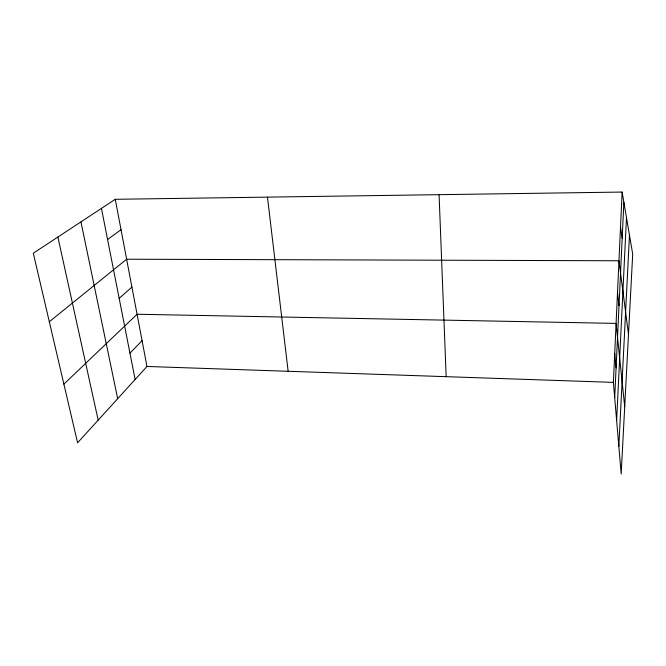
<?xml version="1.0" encoding="UTF-8"?>
<svg xmlns="http://www.w3.org/2000/svg" width="666" height="666" viewBox="0 0 666 666"><rect width="100%" height="100%" fill="white"/><g stroke="black" fill="none" stroke-linecap="round" stroke-linejoin="round"><path stroke-width="1" d="M613.386 382.384L622.127 192.058L115.268 199.3L33.3 253.213L77.589 442.773L146.97 366.466L613.386 382.384L621.187 473.942L632.7 254.087L622.127 192.058M614.693 397.71L623.875 202.289M616.633 420.529L626.49 217.624M618.839 446.337L629.47 235.148M129.953 353.155L142.083 340.701M63.886 384.124L137.071 314.252L616.092 323.401L624.708 406.676M119.164 298.351L131.918 287.096M49.317 321.753L126.632 259.216L618.972 260.772L628.496 334.399M107.584 239.544L121.029 229.678M57.875 237.054L98.185 420.121M80.952 221.878L117.682 398.676M101.448 208.391L135.14 379.478M115.268 199.3L146.97 366.466M620.529 226.973L622.186 238.22M267.466 197.128L288.145 371.287M617.515 292.565L619.014 305.636M614.718 353.33L616.092 367.957M439.077 194.672L446.162 376.673"/></g></svg>
